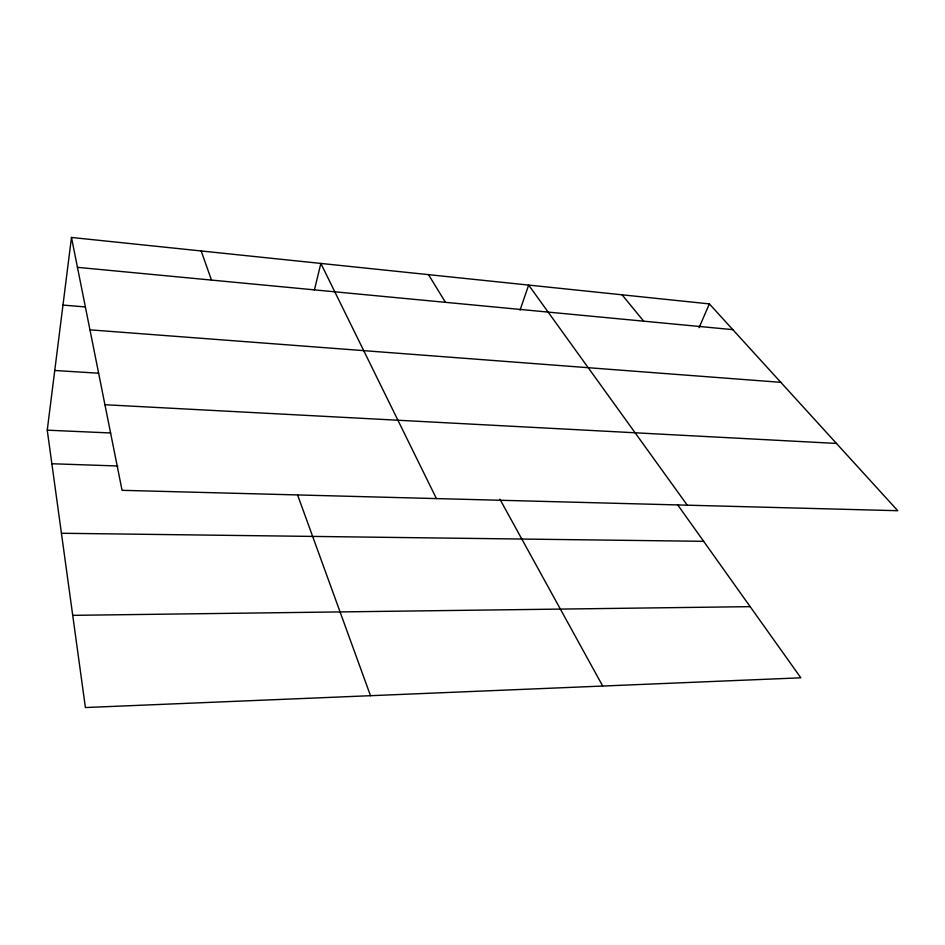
<?xml version="1.0" encoding="UTF-8"?>
<svg xmlns="http://www.w3.org/2000/svg" width="945" height="945" viewBox="0 0 945 945"><rect width="100%" height="100%" fill="white"/><g stroke="black" fill="none" stroke-linecap="round" stroke-linejoin="round"><path stroke-width="1.42" d="M677.506 504.606L800.828 677.813L85.404 707.545L47.25 430.176L71.477 237.455L709.364 303.9L897.75 510.713L122.059 490.325L71.477 237.455M314.366 290.127L320.863 263.431L436.413 498.582M520.045 310.114L528.657 285.071L687.275 505.185M699.052 327.714L709.364 303.9M72.718 615.349L750.153 606.655M61.437 533.263L703.647 541.32M51.869 463.747L117.841 465.991M47.25 430.176L110.683 432.975M104.942 404.732L836.479 443.441M54.751 370.475L98.563 373.228M89.964 329.84L780.818 382.335M62.972 305.081L84.979 306.912M77.455 267.34L732.836 329.651M622.058 294.805L643.687 321.182M428.51 274.641L445.449 302.329M499.87 499.149L602.709 686.046M297.663 495.168L370.499 695.697M201.179 250.968L211.479 280.086"/></g></svg>
